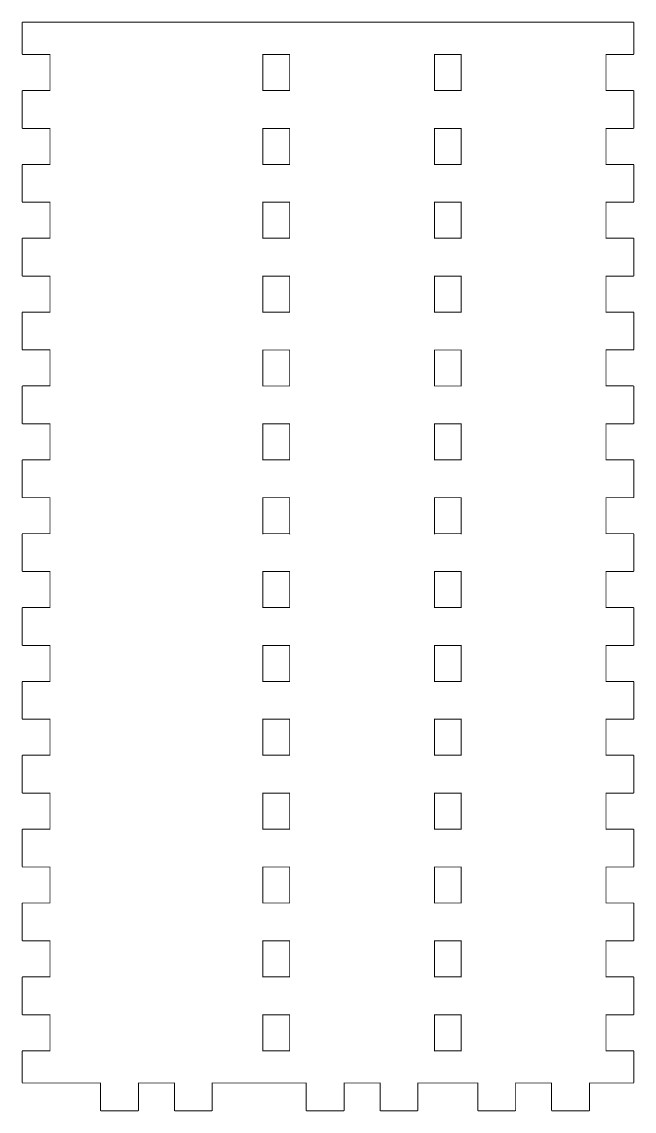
# Model space of a CAD drawing. Extents: x 1 to 1343, y 2 to 621.
# Drawn here: x 1.4 to 133.8, y 239.9 to 475.3 of the extents above; entities that cross this region are included whole.
import ezdxf

# ---------------------------------------------------------------- set-up
doc = ezdxf.new("R2010")
doc.units = 0
doc.layers.get('0').update_dxf_attribs({"linetype": 'CONTINUOUS'})

msp = doc.modelspace()

# ---------------------------------------------------------------- linework, layer by layer
at = {"color": 0, "const_width": 0.2}
for points in [[(7.60264, 475.199), (1.60266, 475.199), (1.58474, 475.199), (1.531, 475.17), (1.50206, 475.118), (1.50206, 475.1)], [(1.50206, 475.1), (1.50206, 468.33)], [(53.4211, 475.199), (7.60264, 475.199)], [(59.4212, 475.199), (53.4211, 475.199)], [(90.5122, 475.199), (59.4212, 475.199)], [(96.5122, 475.199), (90.5122, 475.199)], [(127.604, 475.199), (96.5122, 475.199)], [(133.604, 475.199), (127.604, 475.199)], [(133.704, 475.1), (133.704, 475.118), (133.674, 475.17), (133.62, 475.199), (133.604, 475.199)], [(133.704, 468.33), (133.704, 475.1)], [(1.50206, 468.33), (1.50206, 468.313), (1.531, 468.26), (1.58474, 468.228), (1.60266, 468.228)], [(1.60266, 468.228), (7.60264, 468.228), (7.58472, 468.228), (7.53099, 468.26), (7.50203, 468.313), (7.50203, 468.33)], [(7.50203, 468.33), (7.50203, 460.35), (7.50203, 460.368), (7.53099, 460.421), (7.58472, 460.449), (7.60264, 460.449)], [(127.704, 460.35), (127.704, 468.33), (127.704, 468.313), (127.674, 468.26), (127.62, 468.228), (127.604, 468.228)], [(127.604, 468.228), (133.604, 468.228), (133.62, 468.228), (133.674, 468.26), (133.704, 468.313), (133.704, 468.33)], [(7.60264, 460.449), (1.60266, 460.449), (1.58474, 460.449), (1.531, 460.421), (1.50206, 460.368), (1.50206, 460.35)], [(1.50206, 460.35), (1.50206, 452.367)], [(133.604, 460.449), (127.604, 460.449), (127.62, 460.449), (127.674, 460.421), (127.704, 460.368), (127.704, 460.35)], [(133.704, 460.35), (133.704, 460.368), (133.674, 460.421), (133.62, 460.449), (133.604, 460.449)], [(133.704, 452.367), (133.704, 460.35)], [(1.50206, 452.367), (1.50206, 452.353), (1.531, 452.3), (1.58474, 452.268), (1.60266, 452.268)], [(1.60266, 452.268), (7.60264, 452.268), (7.58472, 452.268), (7.53099, 452.3), (7.50203, 452.353), (7.50203, 452.367)], [(7.50203, 452.367), (7.50203, 444.387), (7.50203, 444.405), (7.53099, 444.461), (7.58472, 444.489), (7.60264, 444.489)], [(127.704, 444.387), (127.704, 452.367), (127.704, 452.353), (127.674, 452.3), (127.62, 452.268), (127.604, 452.268)], [(127.604, 452.268), (133.604, 452.268), (133.62, 452.268), (133.674, 452.3), (133.704, 452.353), (133.704, 452.367)], [(7.60264, 444.489), (1.60266, 444.489), (1.58474, 444.489), (1.531, 444.461), (1.50206, 444.405), (1.50206, 444.387)], [(1.50206, 444.387), (1.50206, 436.407)], [(133.604, 444.489), (127.604, 444.489), (127.62, 444.489), (127.674, 444.461), (127.704, 444.405), (127.704, 444.387)], [(133.704, 444.387), (133.704, 444.405), (133.674, 444.461), (133.62, 444.489), (133.604, 444.489)], [(133.704, 436.407), (133.704, 444.387)], [(1.50206, 436.407), (1.50206, 436.393), (1.531, 436.337), (1.58474, 436.309), (1.60266, 436.309)], [(1.60266, 436.309), (7.60264, 436.309), (7.58472, 436.309), (7.53099, 436.337), (7.50203, 436.393), (7.50203, 436.407)], [(7.50203, 436.407), (7.50203, 428.427), (7.50203, 428.445), (7.53099, 428.498), (7.58472, 428.53), (7.60264, 428.53)], [(127.704, 428.427), (127.704, 436.407), (127.704, 436.393), (127.674, 436.337), (127.62, 436.309), (127.604, 436.309)], [(127.604, 436.309), (133.604, 436.309), (133.62, 436.309), (133.674, 436.337), (133.704, 436.393), (133.704, 436.407)], [(7.60264, 428.53), (1.60266, 428.53), (1.58474, 428.53), (1.531, 428.498), (1.50206, 428.445), (1.50206, 428.427)], [(1.50206, 428.427), (1.50206, 420.448)], [(133.604, 428.53), (127.604, 428.53), (127.62, 428.53), (127.674, 428.498), (127.704, 428.445), (127.704, 428.427)], [(133.704, 428.427), (133.704, 428.445), (133.674, 428.498), (133.62, 428.53), (133.604, 428.53)], [(133.704, 420.448), (133.704, 428.427)], [(1.50206, 420.448), (1.50206, 420.43), (1.531, 420.377), (1.58474, 420.349), (1.60266, 420.349)], [(1.60266, 420.349), (7.60264, 420.349), (7.58472, 420.349), (7.53099, 420.377), (7.50203, 420.43), (7.50203, 420.448)], [(7.50203, 420.448), (7.50203, 412.468), (7.50203, 412.485), (7.53099, 412.538), (7.58472, 412.567), (7.60264, 412.567)], [(127.704, 412.468), (127.704, 420.448), (127.704, 420.43), (127.674, 420.377), (127.62, 420.349), (127.604, 420.349)], [(127.604, 420.349), (133.604, 420.349), (133.62, 420.349), (133.674, 420.377), (133.704, 420.43), (133.704, 420.448)], [(7.60264, 412.567), (1.60266, 412.567), (1.58474, 412.567), (1.531, 412.538), (1.50206, 412.485), (1.50206, 412.468)], [(1.50206, 412.468), (1.50206, 404.488)], [(133.604, 412.567), (127.604, 412.567), (127.62, 412.567), (127.674, 412.538), (127.704, 412.485), (127.704, 412.468)], [(133.704, 412.468), (133.704, 412.485), (133.674, 412.538), (133.62, 412.567), (133.604, 412.567)], [(133.704, 404.488), (133.704, 412.468)], [(1.50206, 404.488), (1.50206, 404.47), (1.531, 404.417), (1.58474, 404.386), (1.60266, 404.386)], [(1.60266, 404.386), (7.60264, 404.386), (7.58472, 404.386), (7.53099, 404.417), (7.50203, 404.47), (7.50203, 404.488)], [(7.50203, 404.488), (7.50203, 396.508), (7.50203, 396.526), (7.53099, 396.579), (7.58472, 396.607), (7.60264, 396.607)], [(127.704, 396.508), (127.704, 404.488), (127.704, 404.47), (127.674, 404.417), (127.62, 404.386), (127.604, 404.386)], [(127.604, 404.386), (133.604, 404.386), (133.62, 404.386), (133.674, 404.417), (133.704, 404.47), (133.704, 404.488)], [(7.60264, 396.607), (1.60266, 396.607), (1.58474, 396.607), (1.531, 396.579), (1.50206, 396.526), (1.50206, 396.508)], [(1.50206, 396.508), (1.50206, 388.528)], [(133.604, 396.607), (127.604, 396.607), (127.62, 396.607), (127.674, 396.579), (127.704, 396.526), (127.704, 396.508)], [(133.704, 396.508), (133.704, 396.526), (133.674, 396.579), (133.62, 396.607), (133.604, 396.607)], [(133.704, 388.528), (133.704, 396.508)], [(1.50206, 388.528), (1.50206, 388.511), (1.531, 388.458), (1.58474, 388.426), (1.60266, 388.426)], [(1.60266, 388.426), (7.60264, 388.426), (7.58472, 388.426), (7.53099, 388.458), (7.50203, 388.511), (7.50203, 388.528)], [(7.50203, 388.528), (7.50203, 380.545), (7.50203, 380.566), (7.53099, 380.619), (7.58472, 380.647), (7.60264, 380.647)], [(127.704, 380.545), (127.704, 388.528), (127.704, 388.511), (127.674, 388.458), (127.62, 388.426), (127.604, 388.426)], [(127.604, 388.426), (133.604, 388.426), (133.62, 388.426), (133.674, 388.458), (133.704, 388.511), (133.704, 388.528)], [(7.60264, 380.647), (1.60266, 380.647), (1.58474, 380.647), (1.531, 380.619), (1.50206, 380.566), (1.50206, 380.545)], [(1.50206, 380.545), (1.50206, 372.565)], [(133.604, 380.647), (127.604, 380.647), (127.62, 380.647), (127.674, 380.619), (127.704, 380.566), (127.704, 380.545)], [(133.704, 380.545), (133.704, 380.566), (133.674, 380.619), (133.62, 380.647), (133.604, 380.647)], [(133.704, 372.565), (133.704, 380.545)], [(1.50206, 372.565), (1.50206, 372.551), (1.531, 372.495), (1.58474, 372.466), (1.60266, 372.466)], [(1.60266, 372.466), (7.60264, 372.466), (7.58472, 372.466), (7.53099, 372.495), (7.50203, 372.551), (7.50203, 372.565)], [(7.50203, 372.565), (7.50203, 364.585), (7.50203, 364.603), (7.53099, 364.659), (7.58472, 364.688), (7.60264, 364.688)], [(127.704, 364.585), (127.704, 372.565), (127.704, 372.551), (127.674, 372.495), (127.62, 372.466), (127.604, 372.466)], [(127.604, 372.466), (133.604, 372.466), (133.62, 372.466), (133.674, 372.495), (133.704, 372.551), (133.704, 372.565)], [(7.60264, 364.688), (1.60266, 364.688), (1.58474, 364.688), (1.531, 364.659), (1.50206, 364.603), (1.50206, 364.585)], [(1.50206, 364.585), (1.50206, 356.605)], [(133.604, 364.688), (127.604, 364.688), (127.62, 364.688), (127.674, 364.659), (127.704, 364.603), (127.704, 364.585)], [(133.704, 364.585), (133.704, 364.603), (133.674, 364.659), (133.62, 364.688), (133.604, 364.688)], [(133.704, 356.605), (133.704, 364.585)], [(1.50206, 356.605), (1.50206, 356.588), (1.531, 356.535), (1.58474, 356.507), (1.60266, 356.507)], [(1.60266, 356.507), (7.60264, 356.507), (7.58472, 356.507), (7.53099, 356.535), (7.50203, 356.588), (7.50203, 356.605)], [(7.50203, 356.605), (7.50203, 348.626), (7.50203, 348.644), (7.53099, 348.698), (7.58472, 348.726), (7.60264, 348.726)], [(127.704, 348.626), (127.704, 356.605), (127.704, 356.588), (127.674, 356.535), (127.62, 356.507), (127.604, 356.507)], [(127.604, 356.507), (133.604, 356.507), (133.62, 356.507), (133.674, 356.535), (133.704, 356.588), (133.704, 356.605)], [(7.60264, 348.726), (1.60266, 348.726), (1.58474, 348.726), (1.531, 348.698), (1.50206, 348.644), (1.50206, 348.626)], [(1.50206, 348.626), (1.50206, 340.645)], [(133.604, 348.726), (127.604, 348.726), (127.62, 348.726), (127.674, 348.698), (127.704, 348.644), (127.704, 348.626)], [(133.704, 348.626), (133.704, 348.644), (133.674, 348.698), (133.62, 348.726), (133.604, 348.726)], [(133.704, 340.645), (133.704, 348.626)], [(1.50206, 340.645), (1.50206, 340.629), (1.531, 340.575), (1.58474, 340.545), (1.60266, 340.545)], [(1.60266, 340.545), (7.60264, 340.545), (7.58472, 340.545), (7.53099, 340.575), (7.50203, 340.629), (7.50203, 340.645)], [(7.50203, 340.645), (7.50203, 332.665), (7.50203, 332.683), (7.53099, 332.737), (7.58472, 332.766), (7.60264, 332.766)], [(127.704, 332.665), (127.704, 340.645), (127.704, 340.629), (127.674, 340.575), (127.62, 340.545), (127.604, 340.545)], [(127.604, 340.545), (133.604, 340.545), (133.62, 340.545), (133.674, 340.575), (133.704, 340.629), (133.704, 340.645)], [(7.60264, 332.766), (1.60266, 332.766), (1.58474, 332.766), (1.531, 332.737), (1.50206, 332.683), (1.50206, 332.665)], [(1.50206, 332.665), (1.50206, 324.685)], [(133.604, 332.766), (127.604, 332.766), (127.62, 332.766), (127.674, 332.737), (127.704, 332.683), (127.704, 332.665)], [(133.704, 332.665), (133.704, 332.683), (133.674, 332.737), (133.62, 332.766), (133.604, 332.766)], [(133.704, 324.685), (133.704, 332.665)], [(1.50206, 324.685), (1.50206, 324.668), (1.531, 324.615), (1.58474, 324.584), (1.60266, 324.584)], [(1.60266, 324.584), (7.60264, 324.584), (7.58472, 324.584), (7.53099, 324.615), (7.50203, 324.668), (7.50203, 324.685)], [(7.50203, 324.685), (7.50203, 316.705), (7.50203, 316.723), (7.53099, 316.776), (7.58472, 316.805), (7.60264, 316.805)], [(127.704, 316.705), (127.704, 324.685), (127.704, 324.668), (127.674, 324.615), (127.62, 324.584), (127.604, 324.584)], [(127.604, 324.584), (133.604, 324.584), (133.62, 324.584), (133.674, 324.615), (133.704, 324.668), (133.704, 324.685)], [(7.60264, 316.805), (1.60266, 316.805), (1.58474, 316.805), (1.531, 316.776), (1.50206, 316.723), (1.50206, 316.705)], [(1.50206, 316.705), (1.50206, 308.725)], [(133.604, 316.805), (127.604, 316.805), (127.62, 316.805), (127.674, 316.776), (127.704, 316.723), (127.704, 316.705)], [(133.704, 316.705), (133.704, 316.723), (133.674, 316.776), (133.62, 316.805), (133.604, 316.805)], [(133.704, 308.725), (133.704, 316.705)], [(1.50206, 308.725), (1.50206, 308.708), (1.531, 308.654), (1.58474, 308.624), (1.60266, 308.624)], [(1.60266, 308.624), (7.60264, 308.624), (7.58472, 308.624), (7.53099, 308.654), (7.50203, 308.708), (7.50203, 308.725)], [(7.50203, 308.725), (7.50203, 300.744), (7.50203, 300.762), (7.53099, 300.816), (7.58472, 300.845), (7.60264, 300.845)], [(127.704, 300.744), (127.704, 308.725), (127.704, 308.708), (127.674, 308.654), (127.62, 308.624), (127.604, 308.624)], [(127.604, 308.624), (133.604, 308.624), (133.62, 308.624), (133.674, 308.654), (133.704, 308.708), (133.704, 308.725)], [(7.60264, 300.845), (1.60266, 300.845), (1.58474, 300.845), (1.531, 300.816), (1.50206, 300.762), (1.50206, 300.744)], [(1.50206, 300.744), (1.50206, 292.764)], [(133.604, 300.845), (127.604, 300.845), (127.62, 300.845), (127.674, 300.816), (127.704, 300.762), (127.704, 300.744)], [(133.704, 300.744), (133.704, 300.762), (133.674, 300.816), (133.62, 300.845), (133.604, 300.845)], [(133.704, 292.764), (133.704, 300.744)], [(1.50206, 292.764), (1.50206, 292.748), (1.531, 292.694), (1.58474, 292.664), (1.60266, 292.664)], [(1.60266, 292.664), (7.60264, 292.664), (7.58472, 292.664), (7.53099, 292.694), (7.50203, 292.748), (7.50203, 292.764)], [(7.50203, 292.764), (7.50203, 284.784), (7.50203, 284.802), (7.53099, 284.856), (7.58472, 284.885), (7.60264, 284.885)], [(127.704, 284.784), (127.704, 292.764), (127.704, 292.748), (127.674, 292.694), (127.62, 292.664), (127.604, 292.664)], [(127.604, 292.664), (133.604, 292.664), (133.62, 292.664), (133.674, 292.694), (133.704, 292.748), (133.704, 292.764)], [(7.60264, 284.885), (1.60266, 284.885), (1.58474, 284.885), (1.531, 284.856), (1.50206, 284.802), (1.50206, 284.784)], [(1.50206, 284.784), (1.50206, 276.804)], [(133.604, 284.885), (127.604, 284.885), (127.62, 284.885), (127.674, 284.856), (127.704, 284.802), (127.704, 284.784)], [(133.704, 284.784), (133.704, 284.802), (133.674, 284.856), (133.62, 284.885), (133.604, 284.885)], [(133.704, 276.804), (133.704, 284.784)], [(1.50206, 276.804), (1.50206, 276.787), (1.531, 276.733), (1.58474, 276.703), (1.60266, 276.703)], [(1.60266, 276.703), (7.60264, 276.703), (7.58472, 276.703), (7.53099, 276.733), (7.50203, 276.787), (7.50203, 276.804)], [(7.50203, 276.804), (7.50203, 268.824), (7.50203, 268.841), (7.53099, 268.895), (7.58472, 268.924), (7.60264, 268.924)], [(127.704, 268.824), (127.704, 276.804), (127.704, 276.787), (127.674, 276.733), (127.62, 276.703), (127.604, 276.703)], [(127.604, 276.703), (133.604, 276.703), (133.62, 276.703), (133.674, 276.733), (133.704, 276.787), (133.704, 276.804)], [(7.60264, 268.924), (1.60266, 268.924), (1.58474, 268.924), (1.531, 268.895), (1.50206, 268.841), (1.50206, 268.824)], [(1.50206, 268.824), (1.50206, 260.843)], [(133.604, 268.924), (127.604, 268.924), (127.62, 268.924), (127.674, 268.895), (127.704, 268.841), (127.704, 268.824)], [(133.704, 268.824), (133.704, 268.841), (133.674, 268.895), (133.62, 268.924), (133.604, 268.924)], [(133.704, 260.843), (133.704, 268.824)], [(1.50206, 260.843), (1.50206, 260.827), (1.531, 260.773), (1.58474, 260.743), (1.60266, 260.743)], [(1.60266, 260.743), (7.60264, 260.743), (7.58472, 260.743), (7.53099, 260.773), (7.50203, 260.827), (7.50203, 260.843)], [(7.50203, 260.843), (7.50203, 252.863), (7.50203, 252.881), (7.53099, 252.935), (7.58472, 252.964), (7.60264, 252.964)], [(127.704, 252.863), (127.704, 260.843), (127.704, 260.827), (127.674, 260.773), (127.62, 260.743), (127.604, 260.743)], [(127.604, 260.743), (133.604, 260.743), (133.62, 260.743), (133.674, 260.773), (133.704, 260.827), (133.704, 260.843)], [(7.60264, 252.964), (1.60266, 252.964), (1.58474, 252.964), (1.531, 252.935), (1.50206, 252.881), (1.50206, 252.863)], [(1.50206, 252.863), (1.50206, 246.093)], [(133.604, 252.964), (127.604, 252.964), (127.62, 252.964), (127.674, 252.935), (127.704, 252.881), (127.704, 252.863)], [(133.704, 252.863), (133.704, 252.881), (133.674, 252.935), (133.62, 252.964), (133.604, 252.964)], [(133.704, 246.093), (133.704, 252.863)], [(1.50206, 246.093), (1.50206, 246.076), (1.531, 246.023), (1.58474, 245.992), (1.60266, 245.992)], [(1.60266, 245.992), (7.60264, 245.992)], [(7.59989, 245.992), (18.5388, 245.992)], [(18.5388, 245.992), (18.5208, 245.992), (18.4671, 246.023), (18.4381, 246.076), (18.4381, 246.093)], [(18.4381, 246.093), (18.4381, 240.093), (18.4381, 240.076), (18.4671, 240.023), (18.5208, 239.992), (18.5388, 239.992)], [(26.6196, 240.093), (26.6196, 246.093), (26.6196, 246.076), (26.5892, 246.023), (26.5355, 245.992), (26.519, 245.992)], [(26.519, 245.992), (34.4992, 245.992)], [(34.4992, 245.992), (34.4813, 245.992), (34.4275, 246.023), (34.3986, 246.076), (34.3986, 246.093)], [(34.3986, 246.093), (34.3986, 240.093), (34.3986, 240.076), (34.4275, 240.023), (34.4813, 239.992), (34.4992, 239.992)], [(42.5799, 240.093), (42.5799, 246.093), (42.5799, 246.076), (42.5496, 246.023), (42.496, 245.992), (42.4794, 245.992)], [(42.4794, 245.992), (53.4183, 245.992)], [(53.4183, 245.992), (59.4184, 245.992)], [(59.4184, 245.992), (62.9941, 245.992)], [(62.9941, 245.992), (62.9765, 245.992), (62.9225, 246.023), (62.8936, 246.076), (62.8936, 246.093)], [(62.8936, 246.093), (62.8936, 240.093), (62.8936, 240.076), (62.9225, 240.023), (62.9765, 239.992), (62.9941, 239.992)], [(71.0752, 240.093), (71.0752, 246.093), (71.0752, 246.076), (71.0449, 246.023), (70.9909, 245.992), (70.9747, 245.992)], [(70.9747, 245.992), (78.9548, 245.992)], [(78.9548, 245.992), (78.9368, 245.992), (78.8829, 246.023), (78.8539, 246.076), (78.8539, 246.093)], [(78.8539, 246.093), (78.8539, 240.093), (78.8539, 240.076), (78.8829, 240.023), (78.9368, 239.992), (78.9548, 239.992)], [(87.0356, 240.093), (87.0356, 246.093), (87.0356, 246.076), (87.0052, 246.023), (86.9516, 245.992), (86.935, 245.992)], [(86.935, 245.992), (90.5108, 245.992)], [(90.5108, 245.992), (96.5108, 245.992)], [(96.5108, 245.992), (100.087, 245.992)], [(100.087, 245.992), (100.069, 245.992), (100.015, 246.023), (99.9864, 246.076), (99.9864, 246.093)], [(99.9864, 246.093), (99.9864, 240.093), (99.9864, 240.076), (100.015, 240.023), (100.069, 239.992), (100.087, 239.992)], [(108.168, 240.093), (108.168, 246.093), (108.168, 246.076), (108.137, 246.023), (108.084, 245.992), (108.067, 245.992)], [(108.067, 245.992), (116.047, 245.992)], [(116.047, 245.992), (116.029, 245.992), (115.976, 246.023), (115.947, 246.076), (115.947, 246.093)], [(115.947, 246.093), (115.947, 240.093), (115.947, 240.076), (115.976, 240.023), (116.029, 239.992), (116.047, 239.992)], [(124.128, 240.093), (124.128, 246.093), (124.128, 246.076), (124.098, 246.023), (124.044, 245.992), (124.027, 245.992)], [(124.027, 245.992), (127.604, 245.992)], [(127.604, 245.992), (133.604, 245.992), (133.62, 245.992), (133.674, 246.023), (133.704, 246.076), (133.704, 246.093)], [(18.5388, 239.992), (26.519, 239.992), (26.5355, 239.992), (26.5892, 240.023), (26.6196, 240.076), (26.6196, 240.093)], [(34.4992, 239.992), (42.4794, 239.992), (42.496, 239.992), (42.5496, 240.023), (42.5799, 240.076), (42.5799, 240.093)], [(62.9941, 239.992), (70.9747, 239.992), (70.9909, 239.992), (71.0449, 240.023), (71.0752, 240.076), (71.0752, 240.093)], [(78.9548, 239.992), (86.935, 239.992), (86.9516, 239.992), (87.0052, 240.023), (87.0356, 240.076), (87.0356, 240.093)], [(100.087, 239.992), (108.067, 239.992), (108.084, 239.992), (108.137, 240.023), (108.168, 240.076), (108.168, 240.093)], [(116.047, 239.992), (124.027, 239.992), (124.044, 239.992), (124.098, 240.023), (124.128, 240.076), (124.128, 240.093)]]:
    msp.add_lwpolyline(points, dxfattribs=at)
at = {"color": 5, "const_width": 0.2}
for points in [[(53.5189, 460.343), (53.5189, 468.323), (53.5189, 468.305), (53.4885, 468.253), (53.4349, 468.221), (53.4183, 468.221)], [(53.4183, 468.221), (59.4184, 468.221), (59.4004, 468.221), (59.3467, 468.253), (59.3178, 468.305), (59.3178, 468.323)], [(59.3178, 468.323), (59.3178, 460.343)], [(90.6117, 460.343), (90.6117, 468.323), (90.6117, 468.305), (90.5813, 468.253), (90.5274, 468.221), (90.5108, 468.221)], [(90.5108, 468.221), (96.5108, 468.221), (96.4928, 468.221), (96.4392, 468.253), (96.4103, 468.305), (96.4103, 468.323)], [(96.4103, 468.323), (96.4103, 460.343)], [(59.4184, 460.442), (53.4183, 460.442), (53.4349, 460.442), (53.4885, 460.414), (53.5189, 460.361), (53.5189, 460.343)], [(59.3178, 460.343), (59.3178, 460.361), (59.3467, 460.414), (59.4004, 460.442), (59.4184, 460.442)], [(96.5108, 460.442), (90.5108, 460.442), (90.5274, 460.442), (90.5813, 460.414), (90.6117, 460.361), (90.6117, 460.343)], [(96.4103, 460.343), (96.4103, 460.361), (96.4392, 460.414), (96.4928, 460.442), (96.5108, 460.442)], [(53.5189, 444.38), (53.5189, 452.363), (53.5189, 452.346), (53.4885, 452.293), (53.4349, 452.261), (53.4183, 452.261)], [(53.4183, 452.261), (59.4184, 452.261), (59.4004, 452.261), (59.3467, 452.293), (59.3178, 452.346), (59.3178, 452.363)], [(59.3178, 452.363), (59.3178, 444.38)], [(90.6117, 444.38), (90.6117, 452.363), (90.6117, 452.346), (90.5813, 452.293), (90.5274, 452.261), (90.5108, 452.261)], [(90.5108, 452.261), (96.5108, 452.261), (96.4928, 452.261), (96.4392, 452.293), (96.4103, 452.346), (96.4103, 452.363)], [(96.4103, 452.363), (96.4103, 444.38)], [(59.4184, 444.482), (53.4183, 444.482), (53.4349, 444.482), (53.4885, 444.454), (53.5189, 444.398), (53.5189, 444.38)], [(59.3178, 444.384), (59.3178, 444.401), (59.3467, 444.454), (59.4004, 444.482), (59.4184, 444.482)], [(96.5108, 444.482), (90.5108, 444.482), (90.5274, 444.482), (90.5813, 444.454), (90.6117, 444.398), (90.6117, 444.38)], [(96.4103, 444.384), (96.4103, 444.401), (96.4392, 444.454), (96.4928, 444.482), (96.5108, 444.482)], [(53.5189, 428.42), (53.5189, 436.4), (53.5189, 436.386), (53.4885, 436.33), (53.4349, 436.301), (53.4183, 436.301)], [(53.4183, 436.301), (59.4184, 436.301), (59.4004, 436.301), (59.3467, 436.33), (59.3178, 436.386), (59.3178, 436.4)], [(59.3178, 436.4), (59.3178, 428.42)], [(90.6117, 428.42), (90.6117, 436.4), (90.6117, 436.386), (90.5813, 436.33), (90.5274, 436.301), (90.5108, 436.301)], [(90.5108, 436.301), (96.5108, 436.301), (96.4928, 436.301), (96.4392, 436.33), (96.4103, 436.386), (96.4103, 436.4)], [(96.4103, 436.4), (96.4103, 428.42)], [(59.4184, 428.523), (53.4183, 428.523), (53.4349, 428.523), (53.4885, 428.494), (53.5189, 428.438), (53.5189, 428.42)], [(59.3178, 428.424), (59.3178, 428.442), (59.3467, 428.494), (59.4004, 428.523), (59.4184, 428.523)], [(96.5108, 428.523), (90.5108, 428.523), (90.5274, 428.523), (90.5813, 428.494), (90.6117, 428.438), (90.6117, 428.42)], [(96.4103, 428.424), (96.4103, 428.442), (96.4392, 428.494), (96.4928, 428.523), (96.5108, 428.523)], [(53.5189, 412.461), (53.5189, 420.441), (53.5189, 420.426), (53.4885, 420.374), (53.4349, 420.342), (53.4183, 420.342)], [(53.4183, 420.342), (59.4184, 420.342), (59.4004, 420.342), (59.3467, 420.374), (59.3178, 420.426), (59.3178, 420.441)], [(59.3178, 420.441), (59.3178, 412.461)], [(90.6117, 412.461), (90.6117, 420.441), (90.6117, 420.426), (90.5813, 420.374), (90.5274, 420.342), (90.5108, 420.342)], [(90.5108, 420.342), (96.5108, 420.342), (96.4928, 420.342), (96.4392, 420.374), (96.4103, 420.426), (96.4103, 420.441)], [(96.4103, 420.441), (96.4103, 412.461)], [(59.4184, 412.563), (53.4183, 412.563), (53.4349, 412.563), (53.4885, 412.535), (53.5189, 412.478), (53.5189, 412.461)], [(59.3178, 412.461), (59.3178, 412.478), (59.3467, 412.535), (59.4004, 412.563), (59.4184, 412.563)], [(96.5108, 412.563), (90.5108, 412.563), (90.5274, 412.563), (90.5813, 412.535), (90.6117, 412.478), (90.6117, 412.461)], [(96.4103, 412.461), (96.4103, 412.478), (96.4392, 412.535), (96.4928, 412.563), (96.5108, 412.563)], [(53.5189, 396.501), (53.5189, 404.481), (53.5189, 404.467), (53.4885, 404.41), (53.4349, 404.382), (53.4183, 404.382)], [(53.4183, 404.382), (59.4184, 404.382), (59.4004, 404.382), (59.3467, 404.41), (59.3178, 404.467), (59.3178, 404.481)], [(59.3178, 404.481), (59.3178, 396.501)], [(90.6117, 396.501), (90.6117, 404.481), (90.6117, 404.467), (90.5813, 404.41), (90.5274, 404.382), (90.5108, 404.382)], [(90.5108, 404.382), (96.5108, 404.382), (96.4928, 404.382), (96.4392, 404.41), (96.4103, 404.467), (96.4103, 404.481)], [(96.4103, 404.481), (96.4103, 396.501)], [(59.4184, 396.603), (53.4183, 396.603), (53.4349, 396.603), (53.4885, 396.572), (53.5189, 396.519), (53.5189, 396.501)], [(59.3178, 396.501), (59.3178, 396.519), (59.3467, 396.572), (59.4004, 396.603), (59.4184, 396.603)], [(96.5108, 396.603), (90.5108, 396.603), (90.5274, 396.603), (90.5813, 396.572), (90.6117, 396.519), (90.6117, 396.501)], [(96.4103, 396.501), (96.4103, 396.519), (96.4392, 396.572), (96.4928, 396.603), (96.5108, 396.603)], [(53.5189, 380.541), (53.5189, 388.521), (53.5189, 388.504), (53.4885, 388.451), (53.4349, 388.422), (53.4183, 388.422)], [(53.4183, 388.422), (59.4184, 388.422), (59.4004, 388.422), (59.3467, 388.451), (59.3178, 388.504), (59.3178, 388.521)], [(59.3178, 388.521), (59.3178, 380.541)], [(90.6117, 380.541), (90.6117, 388.521), (90.6117, 388.504), (90.5813, 388.451), (90.5274, 388.422), (90.5108, 388.422)], [(90.5108, 388.422), (96.5108, 388.422), (96.4928, 388.422), (96.4392, 388.451), (96.4103, 388.504), (96.4103, 388.521)], [(96.4103, 388.521), (96.4103, 380.541)], [(59.4184, 380.64), (53.4183, 380.64), (53.4349, 380.64), (53.4885, 380.612), (53.5189, 380.559), (53.5189, 380.541)], [(59.3178, 380.541), (59.3178, 380.559), (59.3467, 380.612), (59.4004, 380.64), (59.4184, 380.64)], [(96.5108, 380.64), (90.5108, 380.64), (90.5274, 380.64), (90.5813, 380.612), (90.6117, 380.559), (90.6117, 380.541)], [(96.4103, 380.541), (96.4103, 380.559), (96.4392, 380.612), (96.4928, 380.64), (96.5108, 380.64)], [(53.5189, 364.582), (53.5189, 372.562), (53.5189, 372.547), (53.4885, 372.491), (53.4349, 372.463), (53.4183, 372.463)], [(53.4183, 372.463), (59.4184, 372.463), (59.4004, 372.463), (59.3467, 372.491), (59.3178, 372.547), (59.3178, 372.562)], [(59.3178, 372.562), (59.3178, 364.582)], [(90.6117, 364.582), (90.6117, 372.562), (90.6117, 372.547), (90.5813, 372.491), (90.5274, 372.463), (90.5108, 372.463)], [(90.5108, 372.463), (96.5108, 372.463), (96.4928, 372.463), (96.4392, 372.491), (96.4103, 372.547), (96.4103, 372.562)], [(96.4103, 372.562), (96.4103, 364.582)], [(59.4184, 364.684), (53.4183, 364.684), (53.4349, 364.684), (53.4885, 364.652), (53.5189, 364.599), (53.5189, 364.582)], [(59.3178, 364.582), (59.3178, 364.599), (59.3467, 364.652), (59.4004, 364.684), (59.4184, 364.684)], [(96.5108, 364.684), (90.5108, 364.684), (90.5274, 364.684), (90.5813, 364.652), (90.6117, 364.599), (90.6117, 364.582)], [(96.4103, 364.582), (96.4103, 364.599), (96.4392, 364.652), (96.4928, 364.684), (96.5108, 364.684)], [(53.5189, 348.622), (53.5189, 356.602), (53.5189, 356.584), (53.4885, 356.531), (53.4349, 356.5), (53.4183, 356.5)], [(53.4183, 356.5), (59.4184, 356.5), (59.4004, 356.5), (59.3467, 356.531), (59.3178, 356.584), (59.3178, 356.602)], [(59.3178, 356.602), (59.3178, 348.622)], [(90.6117, 348.622), (90.6117, 356.602), (90.6117, 356.584), (90.5813, 356.531), (90.5274, 356.5), (90.5108, 356.5)], [(90.5108, 356.5), (96.5108, 356.5), (96.4928, 356.5), (96.4392, 356.531), (96.4103, 356.584), (96.4103, 356.602)], [(96.4103, 356.602), (96.4103, 348.622)], [(59.4184, 348.722), (53.4183, 348.722), (53.4349, 348.722), (53.4885, 348.693), (53.5189, 348.64), (53.5189, 348.622)], [(59.3178, 348.622), (59.3178, 348.64), (59.3467, 348.693), (59.4004, 348.722), (59.4184, 348.722)], [(96.5108, 348.722), (90.5108, 348.722), (90.5274, 348.722), (90.5813, 348.693), (90.6117, 348.64), (90.6117, 348.622)], [(96.4103, 348.622), (96.4103, 348.64), (96.4392, 348.693), (96.4928, 348.722), (96.5108, 348.722)], [(53.5189, 332.661), (53.5189, 340.642), (53.5189, 340.625), (53.4885, 340.571), (53.4349, 340.541), (53.4183, 340.541)], [(53.4183, 340.541), (59.4184, 340.541), (59.4004, 340.541), (59.3467, 340.571), (59.3178, 340.625), (59.3178, 340.642)], [(59.3178, 340.642), (59.3178, 332.661)], [(90.6117, 332.661), (90.6117, 340.642), (90.6117, 340.625), (90.5813, 340.571), (90.5274, 340.541), (90.5108, 340.541)], [(90.5108, 340.541), (96.5108, 340.541), (96.4928, 340.541), (96.4392, 340.571), (96.4103, 340.625), (96.4103, 340.642)], [(96.4103, 340.642), (96.4103, 332.661)], [(59.4184, 332.762), (53.4183, 332.762), (53.4349, 332.762), (53.4885, 332.733), (53.5189, 332.679), (53.5189, 332.661)], [(59.3178, 332.662), (59.3178, 332.68), (59.3467, 332.733), (59.4004, 332.762), (59.4184, 332.762)], [(96.5108, 332.762), (90.5108, 332.762), (90.5274, 332.762), (90.5813, 332.733), (90.6117, 332.679), (90.6117, 332.661)], [(96.4103, 332.662), (96.4103, 332.68), (96.4392, 332.733), (96.4928, 332.762), (96.5108, 332.762)], [(53.5189, 316.702), (53.5189, 324.682), (53.5189, 324.666), (53.4885, 324.612), (53.4349, 324.582), (53.4183, 324.582)], [(53.4183, 324.582), (59.4184, 324.582), (59.4004, 324.582), (59.3467, 324.612), (59.3178, 324.666), (59.3178, 324.682)], [(59.3178, 324.682), (59.3178, 316.702)], [(90.6117, 316.702), (90.6117, 324.682), (90.6117, 324.666), (90.5813, 324.612), (90.5274, 324.582), (90.5108, 324.582)], [(90.5108, 324.582), (96.5108, 324.582), (96.4928, 324.582), (96.4392, 324.612), (96.4103, 324.666), (96.4103, 324.682)], [(96.4103, 324.682), (96.4103, 316.702)], [(59.4184, 316.803), (53.4183, 316.803), (53.4349, 316.803), (53.4885, 316.774), (53.5189, 316.72), (53.5189, 316.702)], [(59.3178, 316.702), (59.3178, 316.72), (59.3467, 316.774), (59.4004, 316.803), (59.4184, 316.803)], [(96.5108, 316.803), (90.5108, 316.803), (90.5274, 316.803), (90.5813, 316.774), (90.6117, 316.72), (90.6117, 316.702)], [(96.4103, 316.702), (96.4103, 316.72), (96.4392, 316.774), (96.4928, 316.803), (96.5108, 316.803)], [(53.5189, 300.742), (53.5189, 308.722), (53.5189, 308.705), (53.4885, 308.652), (53.4349, 308.621), (53.4183, 308.621)], [(53.4183, 308.621), (59.4184, 308.621), (59.4004, 308.621), (59.3467, 308.652), (59.3178, 308.705), (59.3178, 308.722)], [(59.3178, 308.722), (59.3178, 300.742)], [(90.6117, 300.742), (90.6117, 308.722), (90.6117, 308.705), (90.5813, 308.652), (90.5274, 308.621), (90.5108, 308.621)], [(90.5108, 308.621), (96.5108, 308.621), (96.4928, 308.621), (96.4392, 308.652), (96.4103, 308.705), (96.4103, 308.722)], [(96.4103, 308.722), (96.4103, 300.742)], [(59.4184, 300.842), (53.4183, 300.842), (53.4349, 300.842), (53.4885, 300.813), (53.5189, 300.76), (53.5189, 300.742)], [(59.3178, 300.742), (59.3178, 300.76), (59.3467, 300.813), (59.4004, 300.842), (59.4184, 300.842)], [(96.5108, 300.842), (90.5108, 300.842), (90.5274, 300.842), (90.5813, 300.813), (90.6117, 300.76), (90.6117, 300.742)], [(96.4103, 300.742), (96.4103, 300.76), (96.4392, 300.813), (96.4928, 300.842), (96.5108, 300.842)], [(53.5189, 284.781), (53.5189, 292.761), (53.5189, 292.745), (53.4885, 292.691), (53.4349, 292.661), (53.4183, 292.661)], [(53.4183, 292.661), (59.4184, 292.661), (59.4004, 292.661), (59.3467, 292.691), (59.3178, 292.745), (59.3178, 292.761)], [(59.3178, 292.761), (59.3178, 284.781)], [(90.6117, 284.781), (90.6117, 292.761), (90.6117, 292.745), (90.5813, 292.691), (90.5274, 292.661), (90.5108, 292.661)], [(90.5108, 292.661), (96.5108, 292.661), (96.4928, 292.661), (96.4392, 292.691), (96.4103, 292.745), (96.4103, 292.761)], [(96.4103, 292.761), (96.4103, 284.781)], [(59.4184, 284.882), (53.4183, 284.882), (53.4349, 284.882), (53.4885, 284.853), (53.5189, 284.799), (53.5189, 284.781)], [(59.3178, 284.783), (59.3178, 284.801), (59.3467, 284.853), (59.4004, 284.882), (59.4184, 284.882)], [(96.5108, 284.882), (90.5108, 284.882), (90.5274, 284.882), (90.5813, 284.853), (90.6117, 284.799), (90.6117, 284.781)], [(96.4103, 284.783), (96.4103, 284.801), (96.4392, 284.853), (96.4928, 284.882), (96.5108, 284.882)], [(53.5189, 268.822), (53.5189, 276.803), (53.5189, 276.786), (53.4885, 276.732), (53.4349, 276.702), (53.4183, 276.702)], [(53.4183, 276.702), (59.4184, 276.702), (59.4004, 276.702), (59.3467, 276.732), (59.3178, 276.786), (59.3178, 276.803)], [(59.3178, 276.803), (59.3178, 268.822)], [(90.6117, 268.822), (90.6117, 276.803), (90.6117, 276.786), (90.5813, 276.732), (90.5274, 276.702), (90.5108, 276.702)], [(90.5108, 276.702), (96.5108, 276.702), (96.4928, 276.702), (96.4392, 276.732), (96.4103, 276.786), (96.4103, 276.803)], [(96.4103, 276.803), (96.4103, 268.822)], [(59.4184, 268.923), (53.4183, 268.923), (53.4349, 268.923), (53.4885, 268.894), (53.5189, 268.84), (53.5189, 268.822)], [(59.3178, 268.822), (59.3178, 268.84), (59.3467, 268.894), (59.4004, 268.923), (59.4184, 268.923)], [(96.5108, 268.923), (90.5108, 268.923), (90.5274, 268.923), (90.5813, 268.894), (90.6117, 268.84), (90.6117, 268.822)], [(96.4103, 268.822), (96.4103, 268.84), (96.4392, 268.894), (96.4928, 268.923), (96.5108, 268.923)], [(53.5189, 252.862), (53.5189, 260.842), (53.5189, 260.826), (53.4885, 260.772), (53.4349, 260.741), (53.4183, 260.741)], [(53.4183, 260.741), (59.4184, 260.741), (59.4004, 260.741), (59.3467, 260.772), (59.3178, 260.826), (59.3178, 260.842)], [(59.3178, 260.842), (59.3178, 252.862)], [(90.6117, 252.862), (90.6117, 260.842), (90.6117, 260.826), (90.5813, 260.772), (90.5274, 260.741), (90.5108, 260.741)], [(90.5108, 260.741), (96.5108, 260.741), (96.4928, 260.741), (96.4392, 260.772), (96.4103, 260.826), (96.4103, 260.842)], [(96.4103, 260.842), (96.4103, 252.862)], [(59.4184, 252.962), (53.4183, 252.962), (53.4349, 252.962), (53.4885, 252.934), (53.5189, 252.88), (53.5189, 252.862)], [(59.3178, 252.862), (59.3178, 252.88), (59.3467, 252.934), (59.4004, 252.962), (59.4184, 252.962)], [(96.5108, 252.962), (90.5108, 252.962), (90.5274, 252.962), (90.5813, 252.934), (90.6117, 252.88), (90.6117, 252.862)], [(96.4103, 252.862), (96.4103, 252.88), (96.4392, 252.934), (96.4928, 252.962), (96.5108, 252.962)]]:
    msp.add_lwpolyline(points, dxfattribs=at)

doc.saveas('drawing.dxf')
